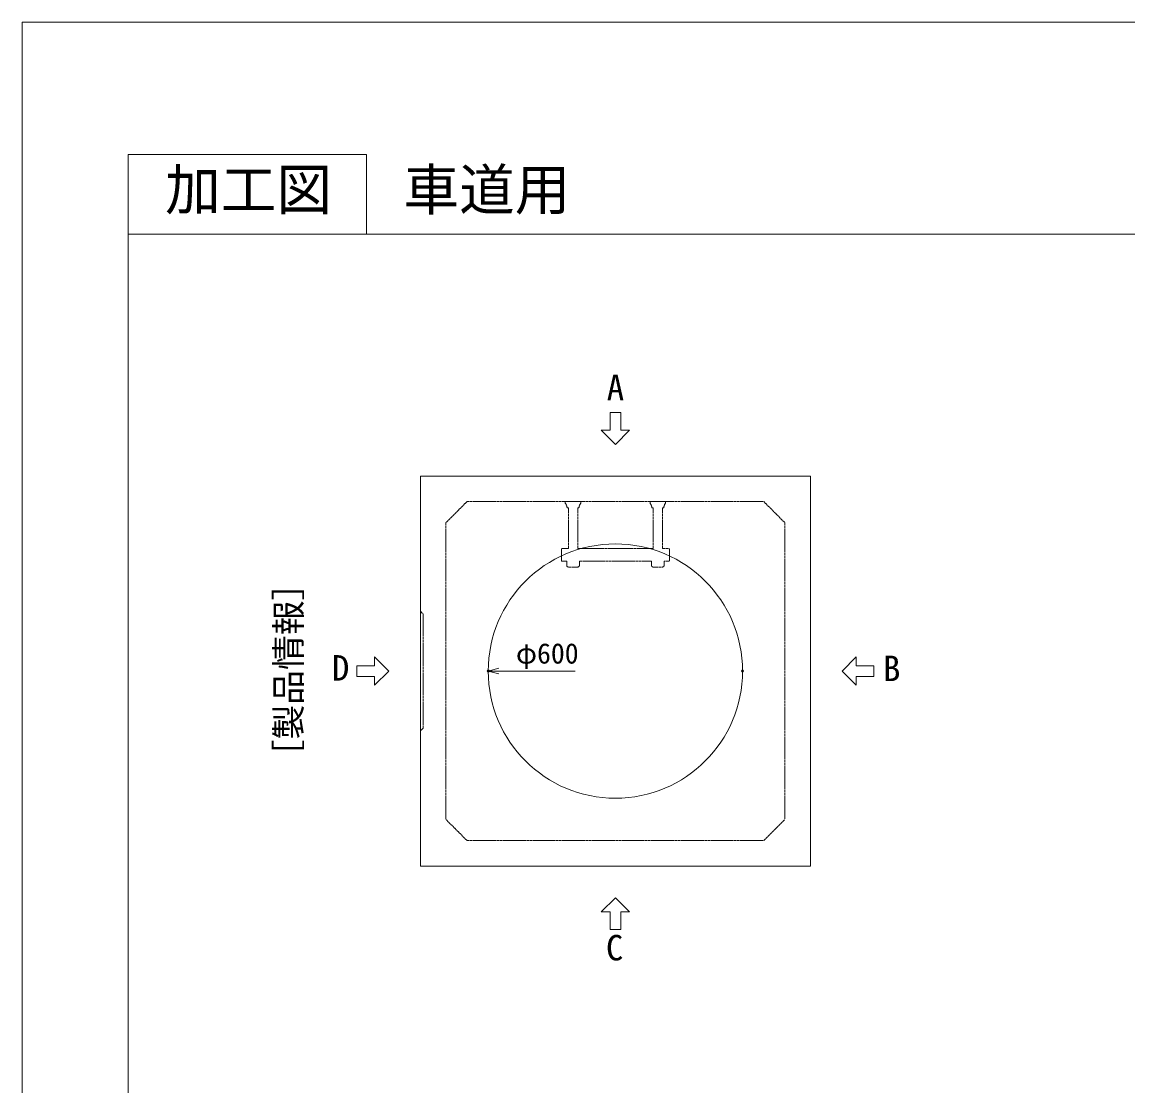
# Model space of a CAD drawing. Units: millimetres, scale not verified. Extents: x -3712 to 3712, y -2625 to 2625.
# Drawn here: x -3712 to -1103, y 115 to 2625 of the extents above; entities that cross this region are included whole.
import ezdxf
from ezdxf.enums import TextEntityAlignment as Align

# ---------------------------------------------------------------- set-up
doc = ezdxf.new("R2010")
doc.units = ezdxf.units.MM
doc.header["$LTSCALE"] = 10
doc.header["$PDMODE"] = 32
doc.header["$PDSIZE"] = 5
doc.linetypes.add('LONG_DASHED1', pattern=[7, 6, -1])
for name, color, linetype, lineweight in [('0-0_D-TTL', 7, 'Continuous', 9), ('0-1_Defpoints', 7, 'Continuous', 9), ('0-3_D-TTL-TXT', 7, 'Continuous', 9), ('0-4_D-STR-TXT', 7, 'Continuous', 9), ('0-5_D-STR-DIM', 3, 'Continuous', 9), ('0-6_0', 7, 'Continuous', 9), ('0-7_D-STR-STR3', 2, 'LONG_DASHED1', 9), ('0-8_D-STR', 7, 'LONG_DASHED1', 9), ('0-9_D-STR-STR1', 7, 'Continuous', 9)]:
    doc.layers.add(name, color=color, linetype=linetype, lineweight=lineweight)
doc.styles.add('ＭＳ ゴシック', font='')
doc.styles.get('ＭＳ ゴシック').set_extended_font_data('MS Gothic')

# ---------------------------------------------------------------- blocks, each defined once
blk = doc.blocks.new('A$C4DE05FD1')
at = {"layer": '0-0_D-TTL', "color": 134}
for p, q in [((2000, 39500), (2000, 2000)), ((2000, 38000), (57400, 38000))]:
    blk.add_line(p, q, dxfattribs=at)
blk.add_lwpolyline([(2000, 39500), (6500, 39500), (6500, 38000)], dxfattribs=at)
at = {"layer": '0-1_Defpoints', "color": 134}
for q in [(0, 0), (59400, 42000)]:
    blk.add_line((0, 42000), q, dxfattribs=at)
at = {"layer": '0-3_D-TTL-TXT', "style": 'ＭＳ ゴシック'}
blk.add_text('加工図', height=769.7, dxfattribs=at).set_placement((2699.92, 38223.71), align=Align.BOTTOM_LEFT)
blk = doc.blocks.new('_Open30')
at = {"layer": '0-6_0'}
blk.add_line((0, 0), (-10, 0), dxfattribs=at)
blk.add_lwpolyline([(-10, 2.679), (0, 0), (-10, -2.679)], dxfattribs=at)
blk = doc.blocks.new('A$C1BF34DBF')
at = {"layer": '0-7_D-STR-STR3'}
for p, q in [((-817.5, 0), (-1182.5, 0)), ((-1182.5, 0), (-1182.5, -40)), ((-817.5, 0), (-817.5, -40)), ((817.5, 0), (1182.5, 0)), ((817.5, 0), (817.5, -40)), ((1182.5, 0), (1182.5, -40)), ((-1110, -150), (-1140, -150)), ((-1110, -1110), (-1110, -150)), ((-890, -150), (-860, -150)), ((-890, -1110), (-890, -150)), ((890, -150), (860, -150)), ((890, -1110), (890, -150)), ((1110, -1110), (1110, -150)), ((1110, -150), (1140, -150)), ((-1275, -1390), (-1275, -1130)), ((-1110, -1110), (-1255, -1110)), ((-890, -1110), (890, -1110)), ((1110, -1110), (1255, -1110)), ((1275, -1390), (1275, -1130)), ((-1255, -1410), (-1150, -1410)), ((-1150, -1410), (-1150, -1505)), ((-1110, -1545), (-890, -1545)), ((-850, -1410), (-850, -1505)), ((-850, -1410), (850, -1410)), ((850, -1410), (850, -1505)), ((890, -1545), (1110, -1545)), ((1150, -1410), (1150, -1505)), ((1255, -1410), (1150, -1410))]:
    blk.add_line(p, q, dxfattribs=at)
for centre, radius, start, end in [((-1339.5, -163.9), 200, 3.97846, 38.27098), ((-660.5, -163.9), 200, 141.72902, 176.02154), ((660.5, -163.9), 200, 3.97846, 38.27098), ((1339.5, -163.9), 200, 141.72902, 176.02154), ((-1255, -1130), 20, 90, 180), ((1255, -1130), 20, 0, 90), ((-1255, -1390), 20, 180, 270), ((-1110, -1505), 40, 180, 270), ((-890, -1505), 40, 270, 0), ((890, -1505), 40, 180, 270), ((1110, -1505), 40, 270, 0), ((1255, -1390), 20, 270, 0)]:
    blk.add_arc(centre, radius, start, end, dxfattribs=at)
blk = doc.blocks.new('A$C70CC1A47')
at = {"layer": '0-9_D-STR-STR1', "linetype": 'LONG_DASHED1'}
for p, q in [((0, 1410), (60, 1350)), ((60, -1350), (60, 1350)), ((60, -1350), (0, -1410))]:
    blk.add_line(p, q, dxfattribs=at)
blk = doc.blocks.new('A$C10F6750E')
at = {"layer": '0-8_D-STR'}
for p, q in [((-3500, 4000), (-4000, 3500)), ((-3500, 4000), (3500, 4000)), ((3500, 4000), (4000, 3500)), ((-4000, 3500), (-4000, -3500)), ((4000, 3500), (4000, -3500)), ((-3500, -4000), (-4000, -3500)), ((3500, -4000), (4000, -3500)), ((-3500, -4000), (3500, -4000))]:
    blk.add_line(p, q, dxfattribs=at)
at = {"layer": '0-8_D-STR', "linetype": 'Continuous'}
blk.add_lwpolyline([(-4600, 4600), (4600, 4600), (4600, -4600), (-4600, -4600)], close=True, dxfattribs=at)
blk.add_circle((0, 0), 3000, dxfattribs=at)
at = {"layer": '0-9_D-STR-STR1'}
blk.add_blockref('A$C70CC1A47', (-4600, 0), dxfattribs=at)
blk = doc.blocks.new('A$C6D24712F')
at = {"layer": '0-8_D-STR'}
blk.add_blockref('A$C10F6750E', (0, 0), dxfattribs=at)
blk = doc.blocks.new('A$C13A32EE1')
at = {"layer": '0-4_D-STR-TXT'}
for p, q in [((75, 200), (75, 450)), ((0, 0), (-200, 200)), ((-75, 200), (-200, 200)), ((0, 0), (200, 200)), ((75, 200), (200, 200))]:
    blk.add_line(p, q, dxfattribs=at)
blk.add_lwpolyline([(75, 450), (-75, 450), (-75, 200)], dxfattribs=at)
blk = doc.blocks.new('A$C39E81162')
at = {"layer": '0-4_D-STR-TXT', "xscale": 1.666667, "yscale": 1.666667}
blk.add_blockref('A$C13A32EE1', (0, 5350), dxfattribs=at)
at = {"layer": '0-4_D-STR-TXT', "yscale": 1.666667}
for p, xscale, rotation in [((-5350, 0), 1.666667, 90), ((5350, 0), -1.666667, 270), ((0, -5350), -1.666667, 180)]:
    blk.add_blockref('A$C13A32EE1', p, dxfattribs=dict(at, xscale=xscale, rotation=rotation))
at = {"layer": '0-4_D-STR-TXT', "style": 'ＭＳ ゴシック'}
for s, p in [('A', (-203.7, 6211.6)), ('D', (-6687.9, -405.8)), ('B', (6316.5, -417.1)), ('C', (-223.1, -7007.7))]:
    blk.add_text(s, height=601.3, dxfattribs=at).set_placement(p, align=Align.BOTTOM_LEFT)
blk.add_text('［製品情報］', height=601.3, rotation=90, dxfattribs=at).set_placement((-7234.9, -2434.2), align=Align.BOTTOM_LEFT)

msp = doc.modelspace()

# ---------------------------------------------------------------- linework, layer by layer
at = {"layer": '0-1_Defpoints'}
for p in [(-2612.5, 1093.75), (-2012.5, 1093.75)]:
    msp.add_point(p, dxfattribs=at)
at = {"layer": '0-5_D-STR-DIM'}
msp.add_line((-2407.27, 1093.75), (-2587.5, 1093.75), dxfattribs=at)

# ---------------------------------------------------------------- block references
at = {"layer": '0-0_D-TTL', "xscale": 0.125, "yscale": 0.125}
msp.add_blockref('A$C4DE05FD1', (-3712.5, -2625), dxfattribs=at)
at = {"layer": '0-4_D-STR-TXT', "xscale": 0.1, "yscale": 0.1}
msp.add_blockref('A$C39E81162', (-2312.5, 1093.75), dxfattribs=at)
at = {"layer": '0-5_D-STR-DIM', "xscale": 2.5, "yscale": 2.5, "rotation": 180}
msp.add_blockref('_Open30', (-2612.5, 1093.75), dxfattribs=at)
at = {"layer": '0-7_D-STR-STR3', "xscale": 0.1, "yscale": 0.1}
msp.add_blockref('A$C1BF34DBF', (-2312.5, 1493.75), dxfattribs=at)
at = {"layer": '0-8_D-STR', "xscale": 0.1, "yscale": 0.1}
msp.add_blockref('A$C6D24712F', (-2312.5, 1093.75), dxfattribs=at)

# ---------------------------------------------------------------- texts
at = {"layer": '0-3_D-TTL-TXT', "style": 'ＭＳ ゴシック'}
msp.add_text('車道用', height=96.21, dxfattribs=at).set_placement((-2812.51, 2152.96), align=Align.BOTTOM_LEFT)
at = {"layer": '0-5_D-STR-DIM', "style": 'ＭＳ ゴシック'}
msp.add_text('φ600', height=48.09, dxfattribs=at).set_placement((-2547.19, 1097), align=Align.BOTTOM_LEFT)

doc.saveas('drawing.dxf')
